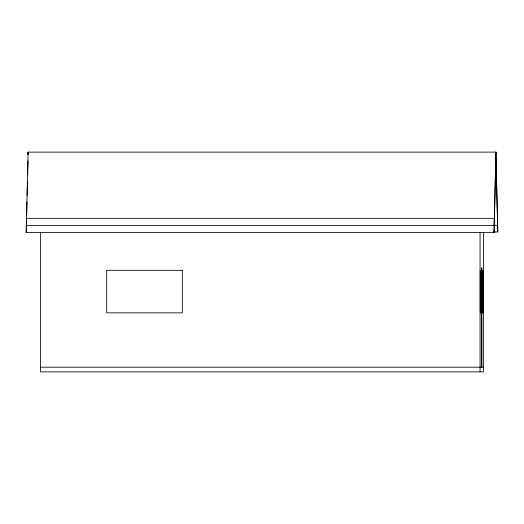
<?xml version="1.0" encoding="UTF-8"?>
<svg xmlns="http://www.w3.org/2000/svg" width="524" height="524" viewBox="0 0 524 524"><rect width="100%" height="100%" fill="white"/><g stroke="black" fill="none" stroke-linecap="round" stroke-linejoin="round"><path stroke-width="0.79" d="M494.053 232.532L495.933 152.124L494.053 232.532L26.2 232.532L28.08 152.124L495.933 152.124L497.8 231.936L493.713 231.936M26.2 232.532L26.469 222.15M26.632 215.613L26.993 201.714M27.156 195.177L27.517 181.284M27.68 174.741L28.041 160.848M26.2 225.444L497.63 225.418L497.63 218.331M40.558 367.2L483.456 367.2M495.933 159.211L497.8 231.936M28.145 154.573L28.08 152.124L28.08 154.488M494.237 225.418L494.237 218.331L26.383 218.331L26.383 225.418M483.456 232.754L483.456 371.876L40.558 371.876L40.558 232.754M481.897 367.2L481.897 267.954L481.451 267.954L481.451 367.2M480.056 232.754L480.056 371.876M182.332 270.319L106.719 270.319L106.719 312.848L182.332 312.848L182.332 270.319M480.652 270.319L480.279 270.319L480.279 312.848L480.652 312.848L480.652 270.319M482.918 270.319L482.329 270.319L482.329 312.848L482.918 312.848L482.918 270.319"/></g></svg>
